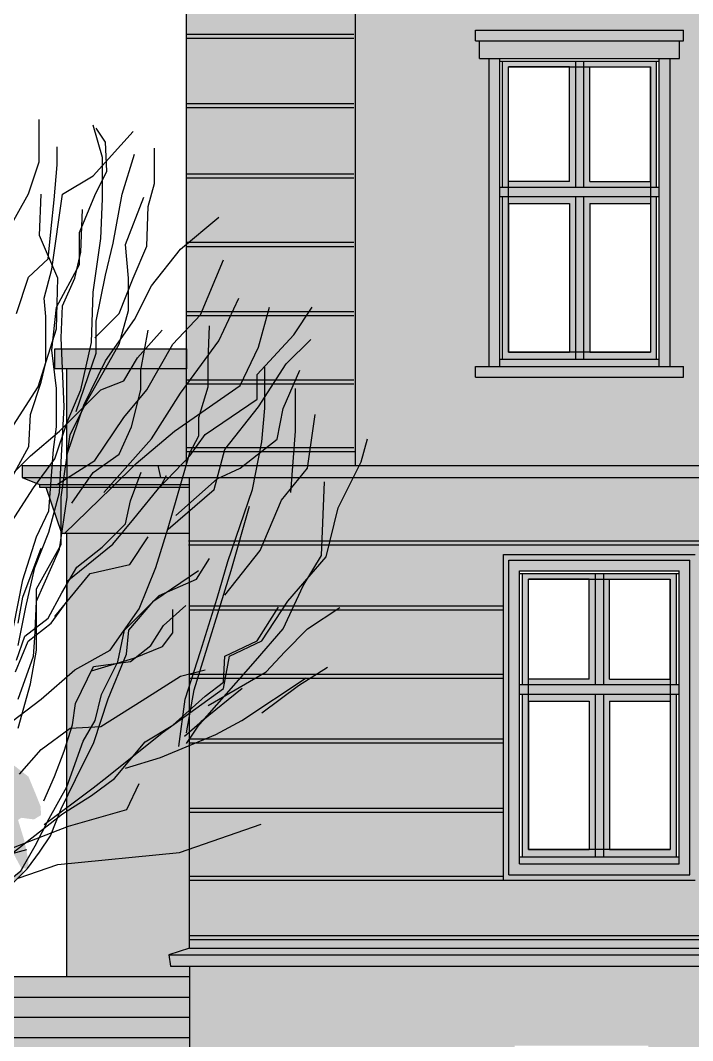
# Model space of a CAD drawing. Header units: metres. Extents: x -6 to 116, y 234 to 267.
# Drawn here: x 4.33 to 9.31, y 239.77 to 247.33 of the extents above; entities that cross this region are included whole.
import ezdxf

# ---------------------------------------------------------------- set-up
doc = ezdxf.new("R2010")
doc.units = ezdxf.units.M
doc.header["$LTSCALE"] = 0.01
doc.header["$XCLIPFRAME"] = 2
doc.linetypes.add('AUSGEZOGEN', pattern=[0])
for name, color, linetype in [('A_Baum', 250, 'Continuous'), ('A_Fensterrahmen', 1, 'Continuous'), ('A_Glasbild', 7, 'Continuous'), ('A_Schraff_Fassade_OG', 41, 'Continuous'), ('A_Schraff_Fensterrahmen', 255, 'Continuous'), ('A_Schraff_gelände', 251, 'Continuous'), ('A_Schraff_Gewaende', 23, 'Continuous'), ('A_Schraff_Paneel', 14, 'Continuous'), ('A_Schraff_Sims', 17, 'Continuous'), ('A_Schraff_Treppe', 253, 'Continuous'), ('FASSADE', 7, 'AUSGEZOGEN'), ('FASSADE_STRUKTUR', 2, 'AUSGEZOGEN'), ('PERSONEN', 7, 'Continuous')]:
    doc.layers.add(name, color=color, linetype=linetype)
picture_1 = doc.add_image_def('image1.jpg', size_in_pixel=(60, 84))

# ---------------------------------------------------------------- blocks, each defined once
blk = doc.blocks.new('baum1')
at = {"layer": 'A_Baum', "linetype": 'Continuous'}
blk.add_hatch(color=256, dxfattribs=at).paths.add_polyline_path([(139.4551, 245.0184), (139.4551, 245.2796), (139.5422, 245.4712), (139.8384, 245.7585), (139.9586, 245.8785), (139.9625, 245.9323), (139.943, 245.8978), (139.7165, 245.715), (139.5287, 245.5956), (139.5771, 246.0545), (139.6032, 246.4637), (139.6555, 246.7858), (139.7513, 247.2299), (139.7687, 247.5694), (139.7252, 247.8219), (139.7774, 248.3095), (139.76, 248.3878), (139.7185, 248.1639), (139.6729, 247.8219), (139.7252, 247.5259), (139.7077, 247.2125), (139.6206, 246.8294), (139.5771, 246.5334), (139.5248, 246.098), (139.5074, 245.802), (139.4551, 245.5844), (139.3418, 245.297), (139.3418, 245.0446), (139.2204, 244.8666), (139.2019, 244.8569), (139.2023, 244.8399), (139.1904, 244.5892), (139.211, 244.2955)])
for p, q in [((140.0884, 251.5676), (140.0884, 251.9071)), ((140.5942, 251.6038), (140.5207, 251.8608)), ((140.5207, 251.4569), (140.8391, 251.8118)), ((140.6187, 251.7262), (140.5452, 251.8363)), ((140.234, 251.5434), (140.234, 251.6889)), ((140.6309, 251.4936), (140.6187, 251.7262)), ((141.0106, 251.3957), (141.0106, 251.6772)), ((140.0035, 251.313), (140.0884, 251.5676)), ((140.5942, 251.2733), (140.5942, 251.6038)), ((140.7534, 251.31), (140.8514, 251.6283)), ((140.2098, 251.2645), (140.234, 251.5434)), ((140.533, 251.2978), (140.6309, 251.4936)), ((140.2758, 251.31), (140.5207, 251.4569)), ((140.9616, 251.2121), (141.0106, 251.3957)), ((139.8215, 250.9857), (140.0035, 251.313)), ((140.092, 250.9796), (140.1043, 251.31)), ((140.1855, 251.0342), (140.2098, 251.2645)), ((140.19, 250.7103), (140.2758, 251.31)), ((140.4105, 251.0041), (140.533, 251.2978)), ((140.5819, 250.9551), (140.5942, 251.2733)), ((140.6799, 250.9184), (140.7534, 251.31)), ((140.7779, 250.9062), (140.9249, 251.2856)), ((140.4227, 250.845), (140.435, 251.1877)), ((140.9494, 250.8939), (140.9616, 251.2121)), ((141.2188, 250.8694), (141.525, 251.1265)), ((140.1612, 250.7917), (140.1855, 251.0342)), ((140.4105, 250.7471), (140.4105, 251.0041)), ((140.239, 250.6369), (140.092, 250.9796)), ((140.5207, 250.5268), (140.5819, 250.9551)), ((140.6187, 250.6614), (140.6799, 250.9184)), ((140.3737, 250.6369), (140.4227, 250.845)), ((140.8024, 250.6369), (140.7779, 250.9062)), ((140.8391, 250.6369), (140.9494, 250.8939)), ((140.9861, 250.5757), (141.2188, 250.8694)), ((140.0035, 250.6462), (140.1612, 250.7917)), ((141.378, 250.3432), (141.5618, 250.7838)), ((140.1288, 250.4778), (140.19, 250.7103)), ((140.2268, 250.4044), (140.4105, 250.7471)), ((139.9065, 250.3552), (140.0035, 250.6462)), ((140.2268, 250.233), (140.239, 250.6369)), ((140.2758, 250.4166), (140.3737, 250.6369)), ((140.5452, 250.2942), (140.6187, 250.6614)), ((140.7289, 250.3554), (140.8391, 250.6369)), ((140.8024, 250.3799), (140.8024, 250.6369)), ((140.5085, 250.1229), (140.5207, 250.5268)), ((140.8514, 250.3065), (140.9861, 250.5757)), ((140.141, 250.3309), (140.1288, 250.4778)), ((141.525, 250.1351), (141.6842, 250.4778)), ((140.19, 250.0617), (140.2268, 250.4044)), ((140.2635, 250.1596), (140.2758, 250.4166)), ((140.533, 250.1596), (140.7289, 250.3554)), ((140.7289, 250.1106), (140.8024, 250.3799)), ((141.1576, 250.1106), (141.378, 250.3432)), ((141.8435, 250.0862), (141.9292, 250.4044)), ((142.1252, 250.1841), (142.2721, 250.4044)), ((140.141, 249.9638), (140.141, 250.3309)), ((140.5452, 250.0372), (140.5452, 250.2942)), ((140.6187, 249.976), (140.8514, 250.3065)), ((140.0798, 249.7679), (140.2268, 250.233)), ((140.8759, 250.0005), (141.0719, 250.2208)), ((140.9004, 249.9026), (140.9616, 250.2208)), ((141.4393, 249.976), (141.4515, 250.2575)), ((141.8312, 249.8659), (142.1252, 250.1841)), ((140.288, 249.6088), (140.2635, 250.1596)), ((140.4227, 249.7435), (140.5085, 250.1229)), ((140.4717, 249.6578), (140.7289, 250.1106)), ((140.9494, 249.7435), (141.1576, 250.1106)), ((141.2188, 249.719), (141.525, 250.1351)), ((142.0639, 249.9515), (142.2599, 250.1473)), ((140.2268, 249.7557), (140.19, 250.0617)), ((140.386, 249.5721), (140.5452, 250.0372)), ((141.6965, 249.7802), (141.8435, 250.0862)), ((140.1043, 249.8047), (140.141, 249.9638)), ((140.4472, 249.6211), (140.6187, 249.976)), ((140.7657, 249.8169), (140.8759, 250.0005)), ((141.4393, 249.7679), (141.4393, 249.976)), ((141.8435, 249.6088), (142.0639, 249.9515)), ((140.9004, 249.7435), (140.9004, 249.9026)), ((141.8312, 249.67), (141.8312, 249.8659)), ((141.8924, 249.5966), (141.8924, 249.927)), ((142.0394, 249.5954), (142.1741, 249.9014)), ((140.0186, 249.5476), (140.1043, 249.8047)), ((140.5819, 249.7435), (140.7657, 249.8169)), ((141.1698, 249.413), (141.6965, 249.7802)), ((139.8348, 249.3885), (140.0798, 249.7679)), ((140.2268, 249.4497), (140.2268, 249.7557)), ((140.2513, 249.413), (140.5819, 249.7435)), ((140.3125, 249.4864), (140.4227, 249.7435)), ((140.7657, 249.5232), (140.9494, 249.7435)), ((140.8269, 249.4497), (140.9004, 249.7435)), ((140.9861, 249.3518), (141.2188, 249.719)), ((141.3658, 249.5232), (141.4393, 249.7679)), ((142.1374, 249.413), (142.1374, 249.7557)), ((140.2513, 248.9235), (140.288, 249.6088)), ((140.3125, 249.2294), (140.4472, 249.6211)), ((140.337, 249.3885), (140.4717, 249.6578)), ((141.4148, 249.3885), (141.8312, 249.67)), ((141.574, 249.2661), (141.8435, 249.6088)), ((140.0063, 249.2906), (140.0186, 249.5476)), ((141.868, 249.3273), (141.8924, 249.5966)), ((141.9904, 249.3506), (142.0394, 249.5954)), ((142.2354, 249.1193), (142.2966, 249.5476)), ((140.2023, 249.2661), (140.2268, 249.4497)), ((140.2145, 249.1927), (140.3125, 249.4864)), ((140.533, 249.1805), (140.7657, 249.5232)), ((140.7289, 249.2294), (140.8269, 249.4497)), ((141.3658, 249.3763), (141.3658, 249.5232)), ((140.0186, 249.2172), (140.2513, 249.413)), ((140.2635, 248.8867), (140.337, 249.3885)), ((140.8636, 249.156), (141.1698, 249.413)), ((141.2923, 249.2172), (141.4148, 249.3885)), ((141.2923, 249.2417), (141.3658, 249.3763)), ((142.1007, 248.9235), (142.1374, 249.413)), ((139.8471, 248.9969), (140.0063, 249.2906)), ((140.6064, 248.9235), (140.9861, 249.3518)), ((141.6965, 249.1181), (141.9904, 249.3506)), ((141.7945, 248.9479), (141.868, 249.3273)), ((142.6641, 249.1682), (142.713, 249.3518)), ((139.6511, 248.85), (140.0186, 249.2172)), ((140.1655, 248.7766), (140.2023, 249.2661)), ((140.3125, 248.8867), (140.3125, 249.2294)), ((140.5207, 249.0826), (140.7289, 249.2294)), ((141.0474, 248.9602), (141.2923, 249.2172)), ((141.1208, 248.642), (141.2923, 249.2417)), ((141.4883, 248.9479), (141.574, 249.2661)), ((140.043, 248.9602), (140.2145, 249.1927)), ((140.2268, 248.9846), (140.533, 249.1805)), ((140.6677, 248.9602), (140.8636, 249.156)), ((141.5128, 249.0324), (141.6965, 249.1181)), ((142.0272, 248.8623), (142.2354, 249.1193)), ((142.4803, 248.8011), (142.6641, 249.1682)), ((140.3492, 248.8378), (140.5207, 249.0826)), ((140.8204, 248.8574), (140.905, 249.0856)), ((141.0657, 248.9842), (141.108, 249.0603)), ((139.8226, 248.6175), (140.043, 248.9602)), ((140.288, 248.593), (140.6677, 248.9602)), ((140.8458, 248.7137), (141.0657, 248.9842)), ((141.1821, 248.7387), (141.5128, 249.0324)), ((142.3456, 248.4205), (142.3701, 249.0079)), ((140.1655, 248.6052), (140.2513, 248.9235)), ((140.2513, 248.4706), (140.3125, 248.8867)), ((140.2635, 248.5073), (140.2635, 248.8867)), ((141.1208, 248.6297), (141.4883, 248.9479)), ((141.5985, 248.3727), (141.7945, 248.9479)), ((140.7781, 248.6715), (140.8204, 248.8574)), ((141.623, 248.2993), (141.77, 248.8133)), ((141.8557, 248.4584), (142.0272, 248.8623)), ((142.3824, 248.4094), (142.4803, 248.8011)), ((140.0675, 248.5685), (140.1655, 248.7766)), ((140.6766, 248.5109), (140.8458, 248.7137)), ((140.592, 248.4855), (140.7781, 248.6715)), ((141.0229, 248.3237), (141.1208, 248.642)), ((139.9573, 248.2258), (140.0675, 248.5685)), ((140.0553, 248.3237), (140.1655, 248.6052)), ((140.8147, 248.3482), (140.9616, 248.5685)), ((139.9573, 248.0864), (140.1043, 248.478)), ((140.0675, 248.1524), (140.2635, 248.5073)), ((140.0675, 248.0545), (140.2513, 248.4706)), ((140.3129, 248.2151), (140.6766, 248.5109)), ((140.389, 248.325), (140.592, 248.4855)), ((141.3457, 248.2311), (141.4503, 248.3965)), ((141.574, 248.1034), (141.8557, 248.4584)), ((142.0762, 248.0545), (142.3824, 248.4094)), ((142.1986, 248.1757), (142.3456, 248.4205)), ((139.9818, 248.0055), (140.0553, 248.3237)), ((140.2706, 248.1221), (140.389, 248.325)), ((140.4962, 248.2748), (140.8147, 248.3482)), ((140.8881, 247.9933), (141.0229, 248.3237)), ((141.0059, 248.057), (141.3632, 248.3008)), ((141.5128, 248.079), (141.5985, 248.3727)), ((139.8838, 247.8464), (139.9573, 248.2258)), ((140.2145, 247.9321), (140.4962, 248.2748)), ((141.0495, 248.1005), (141.3457, 248.2311)), ((141.3291, 247.3446), (141.623, 248.2993)), ((140.0675, 247.9321), (140.0675, 248.1524)), ((140.3129, 248.0545), (140.3129, 248.2151)), ((142.0394, 247.833), (142.1986, 248.1757)), ((139.9206, 247.8783), (139.9573, 248.0864)), ((140.1607, 247.9193), (140.2706, 248.1221)), ((140.7707, 247.8219), (141.0495, 248.1005)), ((140.8055, 247.8219), (141.0059, 248.057)), ((141.378, 247.6506), (141.5128, 248.079)), ((139.9206, 247.6996), (139.9818, 248.0055)), ((140.0553, 247.7608), (140.0675, 248.0545)), ((140.1861, 247.877), (140.3129, 248.0545)), ((140.6554, 247.6628), (140.8881, 247.9933)), ((141.0826, 247.8601), (141.2602, 248.0207)), ((141.1587, 247.801), (141.1587, 247.9869)), ((141.8312, 247.7363), (142.0027, 248.0055)), ((141.868, 247.7363), (142.0762, 248.0545)), ((142.2354, 247.833), (142.4926, 248.0043)), ((139.9746, 247.7756), (140.1607, 247.9193)), ((140.0675, 247.6628), (140.0675, 247.9321)), ((140, 247.7333), (140.1861, 247.877)), ((140.7184, 247.5694), (140.7707, 247.8219)), ((140.7881, 247.6304), (140.8055, 247.8219)), ((140.9811, 247.6995), (141.0826, 247.8601)), ((141.819, 247.576), (142.0394, 247.833)), ((142.0517, 247.6494), (142.2354, 247.833)), ((139.8985, 247.4882), (140, 247.7333)), ((139.907, 247.5812), (139.9746, 247.7756)), ((140.043, 247.6139), (140.0553, 247.7608)), ((141.0741, 247.6911), (141.1587, 247.801)), ((141.574, 247.6139), (141.8312, 247.7363)), ((141.6108, 247.6139), (141.868, 247.7363)), ((140.0186, 247.3936), (140.0675, 247.6628)), ((140.3737, 247.5037), (140.6554, 247.6628)), ((140.8204, 247.5728), (140.9811, 247.6995)), ((140.8458, 247.5981), (141.0741, 247.6911)), ((141.2556, 247.2712), (141.378, 247.6506)), ((141.9047, 247.4903), (142.0517, 247.6494)), ((139.9206, 247.2712), (140.043, 247.6139)), ((140.5075, 247.4967), (140.8458, 247.5981)), ((140.5244, 247.5305), (140.8204, 247.5728)), ((140.5877, 247.3082), (140.7184, 247.5694)), ((140.64, 247.2734), (140.7881, 247.6304)), ((141.3536, 247.0497), (141.819, 247.576)), ((141.5618, 247.3569), (141.6108, 247.6139)), ((141.5618, 247.4058), (141.574, 247.6139)), ((140.1043, 247.2712), (140.3737, 247.5037)), ((140.3806, 247.2347), (140.5244, 247.5305)), ((141.2188, 247.4548), (141.4148, 247.5037)), ((141.4393, 247.221), (141.9047, 247.4903)), ((142.1619, 247.3801), (142.3946, 247.527)), ((140.9126, 247.259), (141.2188, 247.4548)), ((141.4148, 247.2957), (141.5618, 247.4058)), ((141.7087, 247.0986), (142.2231, 247.4413)), ((139.9206, 247.0387), (140.0186, 247.3936)), ((141.0719, 247.0019), (141.5618, 247.3569)), ((141.2678, 247.0019), (141.3291, 247.3446)), ((141.3893, 247.0976), (141.7117, 247.3587)), ((141.868, 247.1598), (142.1619, 247.3801)), ((139.7001, 246.9652), (140.1043, 247.2712)), ((140.5267, 246.9251), (140.64, 247.2734)), ((140.5354, 247.0993), (140.5877, 247.3082)), ((140.5819, 247.0509), (140.9126, 247.259)), ((141.1576, 247.0631), (141.4148, 247.2957)), ((141.2066, 246.8918), (141.2556, 247.2712)), ((140.3552, 247.0657), (140.3806, 247.2347)), ((140.4396, 246.9339), (140.5354, 247.0993)), ((141.2499, 246.9757), (141.4329, 247.1324)), ((141.2673, 246.9147), (141.3893, 247.0976)), ((141.5005, 246.9885), (141.7087, 247.0986)), ((140.1043, 246.8673), (140.337, 247.0387)), ((140.2876, 246.8544), (140.3552, 247.0657)), ((140.337, 247.0387), (140.5819, 247.0509)), ((140.6309, 246.647), (141.0719, 247.0019)), ((140.9371, 246.9285), (141.1576, 247.0631)), ((140.3089, 246.5682), (140.4396, 246.9339)), ((140.3786, 246.6291), (140.5267, 246.9251)), ((140.6922, 246.6348), (140.9371, 246.9285)), ((141.0596, 246.8049), (141.5005, 246.9885)), ((139.9328, 246.6715), (140.1043, 246.8673)), ((140.2114, 246.6515), (140.2876, 246.8544)), ((140.7779, 246.7192), (141.0596, 246.8049)), ((140.1269, 246.4571), (140.2114, 246.6515)), ((140.2654, 246.3941), (140.3786, 246.6291)), ((140.5085, 246.5001), (140.6922, 246.6348)), ((140.5207, 246.5613), (140.6309, 246.647)), ((140.7902, 246.3888), (140.8881, 246.5968)), ((140.1288, 246.2676), (140.5207, 246.5613)), ((140.1695, 246.3157), (140.3089, 246.5682)), ((140.2758, 246.3533), (140.5085, 246.5001)), ((139.8716, 246.0351), (140.2758, 246.3533)), ((140.1782, 246.1764), (140.2654, 246.3941)), ((140.3247, 246.2542), (140.7902, 246.3888)), ((140.0563, 246.098), (140.1695, 246.3157)), ((139.8838, 246.0828), (140.3247, 246.2542)), ((139.943, 245.8978), (140.0563, 246.098)), ((140.0911, 246.0458), (140.1782, 246.1764)), ((139.7463, 246.0007), (139.9915, 246.0684)), ((139.9953, 245.9152), (140.0911, 246.0458)), ((139.9206, 245.838), (140.239, 245.9482)), ((139.7165, 245.715), (139.943, 245.8978)), ((139.8384, 245.7585), (139.9953, 245.9152))]:
    blk.add_line(p, q, dxfattribs=at)
at = {"layer": 'A_Baum', "ltscale": 0.04}
for p, q in [((141.21, 246.0432), (141.8638, 246.2694)), ((140.239, 245.9482), (141.21, 246.0432))]:
    blk.add_line(p, q, dxfattribs=at)

msp = doc.modelspace()

# ---------------------------------------------------------------- hatches: boundary and pattern name
at = {"layer": 'A_Schraff_Fassade_OG'}
h = msp.add_hatch(color=256, dxfattribs=at)
h.paths.add_polyline_path([(17.566, 253.6588), (16.7115, 253.6588), (16.7115, 251.9779), (16.8115, 251.9779), (16.8115, 251.8979), (15.2715, 251.8979), (15.2715, 251.9779), (15.3715, 251.9779), (15.3715, 253.6588), (14.7258, 253.6588), (14.7258, 251.9779), (14.8258, 251.9779), (14.8258, 251.8979), (13.2858, 251.8979), (13.2858, 251.9779), (13.3858, 251.9779), (13.3858, 253.6588), (12.8542, 253.6588), (12.8542, 251.9779), (12.9542, 251.9779), (12.9542, 251.8979), (11.4142, 251.8979), (11.4142, 251.9779), (11.5142, 251.9779), (11.5142, 253.6588), (10.9843, 253.6588), (10.9843, 251.9779), (11.0843, 251.9779), (11.0843, 251.8979), (9.5443, 251.8979), (9.5443, 251.9779), (9.6443, 251.9779), (9.6443, 253.6588), (9.0485, 253.6588), (9.0485, 251.9779), (9.1485, 251.9779), (9.1485, 251.8979), (7.6085, 251.8979), (7.6085, 251.9779), (7.7085, 251.9779), (7.7085, 253.6588), (6.811, 253.6588), (6.811, 249.706), (7.7559, 249.706), (7.7559, 250.6719), (7.6859, 250.6719), (7.6859, 250.8019), (7.6559, 250.8019), (7.6559, 250.8819), (9.1959, 250.8819), (9.1959, 250.8019), (9.1659, 250.8019), (9.1659, 250.6719), (9.0959, 250.6719), (9.0959, 249.706), (9.6253, 249.706), (9.6253, 250.6719), (9.5553, 250.6719), (9.5553, 250.8019), (9.5253, 250.8019), (9.5253, 250.8819), (11.0653, 250.8819), (11.0653, 250.8019), (11.0353, 250.8019), (11.0353, 250.6719), (10.9653, 250.6719), (10.9653, 249.706), (11.4952, 249.706), (11.4952, 250.6719), (11.4252, 250.6719), (11.4252, 250.8019), (11.3952, 250.8019), (11.3952, 250.8819), (12.9352, 250.8819), (12.9352, 250.8019), (12.9052, 250.8019), (12.9052, 250.6719), (12.8352, 250.6719), (12.8352, 249.706), (13.3668, 249.706), (13.3668, 250.6719), (13.2968, 250.6719), (13.2968, 250.8019), (13.2668, 250.8019), (13.2668, 250.8819), (14.8068, 250.8819), (14.8068, 250.8019), (14.7768, 250.8019), (14.7768, 250.6719), (14.7068, 250.6719), (14.7068, 249.706), (15.3525, 249.706), (15.3525, 250.6719), (15.2825, 250.6719), (15.2825, 250.8019), (15.2525, 250.8019), (15.2525, 250.8819), (16.7925, 250.8819), (16.7925, 250.8019), (16.7625, 250.8019), (16.7625, 250.6719), (16.6925, 250.6719), (16.6925, 249.706), (17.566, 249.706)])
h.paths.add_polyline_path([(17.566, 249.706), (16.6925, 249.706), (16.6925, 248.3919), (16.7925, 248.3919), (16.7925, 248.3119), (15.2525, 248.3119), (15.2525, 248.3919), (15.3525, 248.3919), (15.3525, 249.706), (14.7068, 249.706), (14.7068, 248.3919), (14.8068, 248.3919), (14.8068, 248.3119), (13.2668, 248.3119), (13.2668, 248.3919), (13.3668, 248.3919), (13.3668, 249.706), (12.8352, 249.706), (12.8352, 248.3919), (12.9352, 248.3919), (12.9352, 248.3119), (11.3952, 248.3119), (11.3952, 248.3919), (11.4952, 248.3919), (11.4952, 249.706), (10.9653, 249.706), (10.9653, 248.3919), (11.0653, 248.3919), (11.0653, 248.3119), (9.5253, 248.3119), (9.5253, 248.3919), (9.6253, 248.3919), (9.6253, 249.706), (9.0959, 249.706), (9.0959, 248.3919), (9.1959, 248.3919), (9.1959, 248.3119), (7.6559, 248.3119), (7.6559, 248.3919), (7.7559, 248.3919), (7.7559, 249.706), (6.811, 249.706), (6.811, 245.7246), (7.7993, 245.7246), (7.7993, 247.046), (7.7293, 247.046), (7.7293, 247.176), (7.6993, 247.176), (7.6993, 247.256), (9.2393, 247.256), (9.2393, 247.176), (9.2093, 247.176), (9.2093, 247.046), (9.1393, 247.046), (9.1393, 245.7246), (9.6791, 245.7246), (9.6791, 247.0419), (9.6091, 247.0419), (9.6091, 247.1719), (9.5791, 247.1719), (9.5791, 247.2519), (11.1191, 247.2519), (11.1191, 247.1719), (11.0891, 247.1719), (11.0891, 247.0419), (11.0191, 247.0419), (11.0191, 245.7246), (11.559, 245.7246), (11.559, 247.0419), (11.489, 247.0419), (11.489, 247.1719), (11.459, 247.1719), (11.459, 247.2519), (12.999, 247.2519), (12.999, 247.1719), (12.969, 247.1719), (12.969, 247.0419), (12.899, 247.0419), (12.899, 245.7246), (13.4389, 245.7246), (13.4389, 247.0419), (13.3689, 247.0419), (13.3689, 247.1719), (13.3389, 247.1719), (13.3389, 247.2519), (14.8789, 247.2519), (14.8789, 247.1719), (14.8489, 247.1719), (14.8489, 247.0419), (14.7789, 247.0419), (14.7789, 245.7246), (15.3188, 245.7246), (15.3188, 247.0419), (15.2488, 247.0419), (15.2488, 247.1719), (15.2188, 247.1719), (15.2188, 247.2519), (16.7588, 247.2519), (16.7588, 247.1719), (16.7288, 247.1719), (16.7288, 247.0419), (16.6588, 247.0419), (16.6588, 245.7246), (17.566, 245.7246)])
h.paths.add_polyline_path([(17.566, 245.7246), (16.6588, 245.7246), (16.6588, 244.7619), (16.7588, 244.7619), (16.7588, 244.6819), (15.2188, 244.6819), (15.2188, 244.7619), (15.3188, 244.7619), (15.3188, 245.7246), (14.7789, 245.7246), (14.7789, 244.7619), (14.8789, 244.7619), (14.8789, 244.6819), (13.3389, 244.6819), (13.3389, 244.7619), (13.4389, 244.7619), (13.4389, 245.7246), (12.899, 245.7246), (12.899, 244.7619), (12.999, 244.7619), (12.999, 244.6819), (11.459, 244.6819), (11.459, 244.7619), (11.559, 244.7619), (11.559, 245.7246), (11.0191, 245.7246), (11.0191, 244.7619), (11.1191, 244.7619), (11.1191, 244.6819), (9.5791, 244.6819), (9.5791, 244.7619), (9.6791, 244.7619), (9.6791, 245.7246), (9.1393, 245.7246), (9.1393, 244.766), (9.2393, 244.766), (9.2393, 244.686), (7.6993, 244.686), (7.6993, 244.766), (7.7993, 244.766), (7.7993, 245.7246), (6.811, 245.7246), (6.811, 244.0317), (17.566, 244.0317)])
at = {"layer": 'A_Schraff_Fensterrahmen'}
h = msp.add_hatch(color=256, dxfattribs=at)
h.paths.add_polyline_path([(8.4393, 247.026), (7.8993, 247.026), (7.8993, 246.094), (8.4393, 246.094)])
h.paths.add_polyline_path([(8.3943, 246.985), (8.3943, 246.135), (7.9443, 246.135), (7.9443, 246.985)], flags=16)
h.paths.add_polyline_path([(9.0393, 247.026), (8.4993, 247.026), (8.4993, 246.094), (9.0393, 246.094)])
h.paths.add_polyline_path([(8.5443, 246.985), (8.9943, 246.985), (8.9943, 246.135), (8.5443, 246.135)], flags=16)
h.paths.add_polyline_path([(8.4993, 247.026), (8.4393, 247.026), (8.4393, 246.094), (8.4993, 246.094)])
h.paths.add_polyline_path([(8.4393, 246.024), (7.8993, 246.024), (7.8993, 244.8186), (8.4393, 244.8186)])
h.paths.add_polyline_path([(8.3943, 245.9713), (8.3943, 244.8713), (7.9443, 244.8713), (7.9443, 245.9713)], flags=16)
h.paths.add_polyline_path([(9.0393, 246.024), (8.4993, 246.024), (8.4993, 244.8186), (9.0393, 244.8186)])
h.paths.add_polyline_path([(8.9943, 245.9713), (8.9943, 244.8713), (8.5443, 244.8713), (8.5443, 245.9713)], flags=16)
h.paths.add_polyline_path([(8.4993, 246.024), (8.4393, 246.024), (8.4393, 244.8186), (8.4993, 244.8186)])
h.paths.add_polyline_path([(9.0593, 246.0612), (7.8793, 246.0612), (7.8793, 246.024), (9.0593, 246.024)])
h.paths.add_polyline_path([(9.0593, 246.094), (7.8793, 246.094), (7.8793, 246.0612), (9.0593, 246.0612)])
h.paths.add_polyline_path([(9.0593, 244.8186), (7.8793, 244.8186), (7.8793, 244.766), (9.0593, 244.766)])
h = msp.add_hatch(color=256, dxfattribs=at)
h.paths.add_polyline_path([(8.586, 243.2321), (8.046, 243.2321), (8.046, 242.4102), (8.586, 242.4102)])
h.paths.add_polyline_path([(8.541, 243.1912), (8.541, 242.4512), (8.091, 242.4512), (8.091, 243.1912)], flags=16)
h.paths.add_polyline_path([(9.186, 243.2321), (8.646, 243.2321), (8.646, 242.4102), (9.186, 242.4102)])
h.paths.add_polyline_path([(8.691, 243.1912), (9.141, 243.1912), (9.141, 242.4512), (8.691, 242.4512)], flags=16)
h.paths.add_polyline_path([(8.586, 242.3401), (8.046, 242.3401), (8.046, 241.1348), (8.586, 241.1348)])
h.paths.add_polyline_path([(8.541, 242.2874), (8.541, 241.1874), (8.091, 241.1874), (8.091, 242.2874)], flags=16)
h.paths.add_polyline_path([(9.186, 242.3401), (8.646, 242.3401), (8.646, 241.1348), (9.186, 241.1348)])
h.paths.add_polyline_path([(8.691, 242.2874), (9.141, 242.2874), (9.141, 241.1874), (8.691, 241.1874)], flags=16)
h = msp.add_hatch(color=256, dxfattribs=at)
h.paths.add_polyline_path([(8.646, 243.2321), (8.586, 243.2321), (8.586, 242.4102), (8.646, 242.4102)])
h.paths.add_polyline_path([(8.646, 242.3401), (8.586, 242.3401), (8.586, 241.1348), (8.646, 241.1348)])
h = msp.add_hatch(color=256, dxfattribs=at)
h.paths.add_polyline_path([(9.206, 241.1348), (8.026, 241.1348), (8.026, 241.0821), (9.206, 241.0821)])
h.paths.add_polyline_path([(9.206, 242.4102), (8.026, 242.4102), (8.026, 242.3401), (9.206, 242.3401)])
at = {"layer": 'A_Schraff_gelände'}
msp.add_hatch(color=256, dxfattribs=at).paths.add_polyline_path([(115.7887, 239.7362), (115.7905, 233.64), (-5.3124, 233.64), (-5.3124, 239.7962), (5.581, 239.7962), (5.581, 239.0362), (6.8389, 238.7262), (10.4883, 238.7416), (13.8831, 238.756), (18.6503, 238.7762), (18.796, 238.7525), (20.0657, 238.5462), (25.8661, 238.5413), (55.9435, 238.5162), (81.1135, 238.5562), (82.3987, 238.7762), (86.105, 238.8725), (86.7329, 238.8725), (86.7329, 238.7912), (92.0836, 238.7912), (92.0854, 238.8912), (92.2642, 238.8912), (92.2642, 237.9381), (92.8342, 237.9381), (95.1979, 237.9381), (95.7679, 237.9381), (99.9179, 237.9381), (100.3679, 237.9381), (100.3679, 238.8162), (101.6179, 238.8162), (101.6179, 240.0762), (103.3439, 240.0762), (103.3479, 239.9062), (103.6179, 239.9062), (103.6179, 239.7362), (103.9179, 239.7362)])
at = {"layer": 'A_Schraff_Gewaende'}
h = msp.add_hatch(color=256, dxfattribs=at)
h.dxf.hatch_style = 1
h.paths.add_polyline_path([(9.2393, 247.256), (7.6993, 247.256), (7.6993, 247.176), (9.2393, 247.176)])
h.paths.add_polyline_path([(9.2093, 247.176), (7.7293, 247.176), (7.7293, 247.046), (9.2093, 247.046)])
h.paths.add_polyline_path([(7.8793, 247.046), (7.7993, 247.046), (7.7993, 244.766), (7.8793, 244.766)])
h.paths.add_polyline_path([(9.1393, 247.046), (9.0593, 247.046), (9.0593, 244.766), (9.1393, 244.766)])
h.paths.add_polyline_path([(9.0593, 244.8186), (7.8793, 244.8186), (7.8793, 244.766), (9.0593, 244.766)])
h.paths.add_polyline_path([(9.2393, 244.766), (7.6993, 244.766), (7.6993, 244.686), (9.2393, 244.686)])
h = msp.add_hatch(color=256, dxfattribs=at)
h.dxf.hatch_style = 1
h.paths.add_polyline_path([(5.561, 244.747), (4.6722, 244.747), (4.6722, 244.0317), (5.561, 244.0317)])
h.paths.add_polyline_path([(5.581, 243.8707), (4.5196, 243.8707), (4.6352, 243.5317), (5.581, 243.5317)])
h.paths.add_polyline_path([(5.581, 243.5317), (4.6722, 243.5317), (4.6722, 240.2462), (5.581, 240.2462), (5.581, 240.3242), (5.441, 240.3242), (5.43, 240.4082), (5.581, 240.4582)])
h = msp.add_hatch(color=256, dxfattribs=at)
h.dxf.hatch_style = 1
h.paths.add_polyline_path([(9.326, 243.3721), (7.906, 243.3721), (7.906, 240.9621), (9.326, 240.9621)])
h.paths.add_polyline_path([(9.286, 243.3321), (9.286, 241.0021), (7.946, 241.0021), (7.946, 243.3321)], flags=0)
h.paths.add_polyline_path([(9.206, 243.2521), (9.206, 241.0821), (8.026, 241.0821), (8.026, 243.2521)], flags=0)
h.paths.add_polyline_path([(9.186, 243.2321), (9.186, 242.4102), (9.141, 242.4102), (9.141, 242.3401), (9.186, 242.3401), (9.186, 241.1348), (8.046, 241.1348), (8.046, 242.3401), (8.091, 242.3401), (8.091, 242.4102), (8.046, 242.4102), (8.046, 243.2321)], flags=0)
h.paths.add_polyline_path([(9.141, 243.1912), (9.141, 242.4512), (8.691, 242.4512), (8.691, 243.1912), (8.541, 243.1912), (8.541, 242.4512), (8.091, 242.4512), (8.091, 243.1912)], flags=0)
h.paths.add_polyline_path([(8.691, 241.1874), (8.691, 242.2874), (9.141, 242.2874), (9.141, 241.1874), (8.091, 241.1874), (8.091, 242.2874), (8.541, 242.2874), (8.541, 241.1874)], flags=0)
h.paths.add_polyline_path([(9.286, 243.3321), (7.946, 243.3321), (7.946, 241.0021), (9.286, 241.0021)], flags=16)
h = msp.add_hatch(color=256, dxfattribs=at)
h.dxf.hatch_style = 1
h.paths.add_polyline_path([(9.286, 243.3321), (7.946, 243.3321), (7.946, 241.0021), (9.286, 241.0021)])
h.paths.add_polyline_path([(9.206, 243.2521), (9.206, 241.0821), (8.026, 241.0821), (8.026, 243.2521)], flags=16)
h.paths.add_polyline_path([(9.186, 243.2321), (9.186, 242.4102), (9.141, 242.4102), (9.141, 242.3401), (9.186, 242.3401), (9.186, 241.1348), (8.046, 241.1348), (8.046, 242.3401), (8.091, 242.3401), (8.091, 242.4102), (8.046, 242.4102), (8.046, 243.2321)], flags=0)
h.paths.add_polyline_path([(9.141, 243.1912), (9.141, 242.4512), (8.691, 242.4512), (8.691, 243.1912), (8.541, 243.1912), (8.541, 242.4512), (8.091, 242.4512), (8.091, 243.1912)], flags=0)
h.paths.add_polyline_path([(9.141, 242.2874), (9.141, 241.1874), (8.091, 241.1874), (8.091, 242.2874), (8.541, 242.2874), (8.541, 241.1874), (8.691, 241.1874), (8.691, 242.2874)], flags=0)
at = {"layer": 'A_Schraff_Paneel'}
h = msp.add_hatch(color=256, dxfattribs=at)
h.paths.add_polyline_path([(5.561, 258.3733), (5.561, 244.1339), (6.811, 244.1339), (6.8121, 258.3732)])
h.paths.add_polyline_path([(5.581, 243.9441), (5.581, 240.4582), (18.796, 240.4582), (18.796, 243.9441)])
h.paths.add_polyline_path([(7.906, 243.3721), (9.326, 243.3721), (9.326, 240.9621), (7.906, 240.9621)], flags=16)
h.paths.add_polyline_path([(10.296, 240.9621), (11.716, 240.9621), (11.716, 243.3721), (10.296, 243.3721)], flags=16)
h.paths.add_polyline_path([(12.686, 243.3721), (14.106, 243.3721), (14.106, 240.9621), (12.686, 240.9621)], flags=16)
h.paths.add_polyline_path([(15.091, 240.9621), (15.091, 243.3721), (16.511, 243.3721), (16.511, 240.9621)], flags=16)
for points in [[(6.811, 244.1339), (5.561, 244.1339), (5.561, 244.0317), (6.811, 244.0317)], [(5.581, 240.3242), (5.581, 239.0362), (6.8389, 238.7262), (7.9884, 238.731), (7.9884, 239.7362), (8.9784, 239.7362), (8.9826, 238.7352), (10.4883, 238.7416), (10.4883, 239.7362), (11.4782, 239.7362), (11.4782, 238.7458), (12.8931, 238.7518), (12.8931, 239.7362), (13.8831, 239.7362), (13.8831, 238.756), (15.313, 238.762), (15.313, 239.7362), (16.3029, 239.7362), (16.3029, 238.7662), (18.6503, 238.7762), (18.796, 238.7525), (18.796, 240.3242)]]:
    msp.add_hatch(color=256, dxfattribs=at).paths.add_polyline_path(points)
at = {"layer": 'A_Schraff_Sims'}
h = msp.add_hatch(color=256, dxfattribs=at)
h.paths.add_polyline_path([(18.9905, 244.0317), (5.3472, 244.0317), (5.3685, 243.9441), (18.971, 243.9441)])
h.paths.add_polyline_path([(5.3472, 244.0317), (4.3444, 244.0317), (4.3444, 243.9441), (5.3685, 243.9441)])
h.paths.add_polyline_path([(5.581, 243.9441), (4.3444, 243.9441), (4.4723, 243.8927), (5.581, 243.8927)])
h.paths.add_polyline_path([(5.581, 243.8927), (4.4723, 243.8927), (4.4723, 243.8707), (5.581, 243.8707)])
h.paths.add_polyline_path([(5.561, 244.8963), (4.5848, 244.8963), (4.5848, 244.747), (5.561, 244.747)])
h = msp.add_hatch(color=256, dxfattribs=at)
h.paths.add_polyline_path([(18.949, 240.4082), (5.43, 240.4082), (5.441, 240.3242), (18.938, 240.3242)])
h.paths.add_polyline_path([(18.796, 240.4582), (5.581, 240.4582), (5.43, 240.4082), (18.949, 240.4082)])
at = {"layer": 'A_Schraff_Treppe'}
h = msp.add_hatch(color=256, dxfattribs=at)
h.dxf.hatch_style = 1
h.paths.add_polyline_path([(3.202, 240.2462), (3.202, 240.0962), (5.581, 240.0962), (5.581, 240.2462)])
h.paths.add_polyline_path([(3.202, 240.0962), (2.891, 240.0962), (2.891, 239.9462), (5.581, 239.9462), (5.581, 240.0962)])
h.paths.add_polyline_path([(5.581, 239.7962), (5.581, 239.9462), (2.891, 239.9462), (2.584, 239.9462), (2.584, 239.7962)])
at = {"layer": 'PERSONEN'}
msp.add_hatch(color=7, dxfattribs=at).paths.add_polyline_path([(4.3903, 241.7278), (4.2278, 241.8537), (4.1669, 241.8902), (4.1709, 241.9186), (4.1953, 241.9186), (4.2034, 241.9389), (4.2034, 241.9958), (4.2238, 242.0323), (4.2075, 242.0729), (4.1791, 242.1094), (4.1425, 242.1379), (4.0978, 242.1379), (4.0572, 242.1216), (4.0166, 242.0891), (4.0166, 242.0486), (4.0328, 242.0242), (4.0328, 241.9633), (4.0491, 241.9186), (4.0247, 241.9105), (3.9556, 241.8862), (3.8825, 241.7969), (3.8013, 241.6994), (3.7525, 241.5695), (3.7444, 241.5005), (3.7931, 241.4437), (3.8784, 241.4274), (3.8581, 241.1636), (3.8947, 241.1473), (3.8866, 240.9728), (3.8622, 240.9241), (3.8703, 240.5587), (3.8825, 240.3679), (3.8866, 240.2989), (3.8703, 240.2624), (3.8805, 240.2387), (3.9398, 240.2387), (3.9719, 240.2867), (3.9841, 240.3557), (3.9922, 240.2908), (4.0409, 240.2827), (4.1181, 240.2867), (4.1791, 240.2664), (4.2319, 240.2583), (4.24, 240.307), (4.2034, 240.3111), (4.1709, 240.3192), (4.1181, 240.3882), (4.1425, 240.4775), (4.1831, 240.6115), (4.2034, 240.7252), (4.2359, 240.8469), (4.2319, 241.0499), (4.2644, 241.1839), (4.2806, 241.1555), (4.3375, 241.0499), (4.3903, 241.0459), (4.3903, 241.1067), (4.3578, 241.261), (4.3131, 241.4071), (4.3375, 241.4234), (4.431, 241.4112), (4.4838, 241.4437), (4.4797, 241.5086), (4.4391, 241.6101)])

# ---------------------------------------------------------------- linework, layer by layer
at = {"layer": 'A_Fensterrahmen'}
for p, q in [((7.8793, 247.026), (9.0593, 247.026)), ((7.8993, 246.094), (7.8993, 247.026)), ((8.3943, 246.985), (7.9443, 246.985)), ((7.9443, 246.135), (7.9443, 246.985)), ((8.3943, 246.135), (8.3943, 246.985)), ((8.4393, 247.026), (8.4393, 246.094)), ((8.4993, 247.026), (8.4993, 246.094)), ((8.5443, 246.985), (8.9943, 246.985)), ((8.5443, 246.135), (8.5443, 246.985)), ((8.9943, 246.135), (8.9943, 246.985)), ((9.0393, 246.094), (9.0393, 247.026)), ((8.3943, 246.135), (7.9443, 246.135)), ((8.5443, 246.135), (8.9943, 246.135)), ((7.8793, 246.094), (9.0593, 246.094)), ((7.8793, 246.024), (9.0593, 246.024)), ((7.8993, 244.8186), (7.8993, 246.024)), ((8.4393, 246.024), (8.4393, 244.8186)), ((8.4993, 246.024), (8.4993, 244.8186)), ((9.0393, 244.8186), (9.0393, 246.024)), ((7.9443, 245.9713), (8.3943, 245.9713)), ((7.9443, 245.9713), (7.9443, 244.8713)), ((8.3943, 245.9713), (8.3943, 244.8713)), ((8.5443, 245.9713), (8.9943, 245.9713)), ((8.5443, 245.9713), (8.5443, 244.8713)), ((8.9943, 245.9713), (8.9943, 244.8713)), ((7.9443, 244.8713), (8.3943, 244.8713)), ((8.5443, 244.8713), (8.9943, 244.8713)), ((7.8793, 244.8186), (9.0593, 244.8186)), ((8.026, 243.2321), (9.206, 243.2321)), ((8.046, 242.4102), (8.046, 243.2321)), ((8.541, 243.1912), (8.091, 243.1912)), ((8.091, 242.4512), (8.091, 243.1912)), ((8.541, 242.4512), (8.541, 243.1912)), ((8.586, 243.2321), (8.586, 242.4102)), ((8.646, 243.2321), (8.646, 242.4102)), ((8.691, 242.4512), (8.691, 243.1912)), ((8.691, 243.1912), (9.141, 243.1912)), ((9.141, 242.4512), (9.141, 243.1912)), ((9.186, 242.4102), (9.186, 243.2321)), ((8.541, 242.4512), (8.091, 242.4512)), ((8.691, 242.4512), (9.141, 242.4512)), ((8.026, 242.4102), (9.206, 242.4102)), ((8.026, 242.3401), (9.206, 242.3401)), ((8.046, 241.1348), (8.046, 242.3401)), ((8.091, 242.2874), (8.541, 242.2874)), ((8.091, 242.2874), (8.091, 241.1874)), ((8.541, 242.2874), (8.541, 241.1874)), ((8.586, 242.3401), (8.586, 241.1348)), ((8.646, 242.3401), (8.646, 241.1348)), ((8.691, 242.2874), (8.691, 241.1874)), ((8.691, 242.2874), (9.141, 242.2874)), ((9.141, 242.2874), (9.141, 241.1874)), ((9.186, 241.1348), (9.186, 242.3401)), ((8.091, 241.1874), (8.541, 241.1874)), ((8.691, 241.1874), (9.141, 241.1874)), ((8.026, 241.1348), (9.206, 241.1348))]:
    msp.add_line(p, q, dxfattribs=at)
at = {"layer": 'FASSADE'}
for p, q in [((5.561, 244.0317), (5.561, 258.3733)), ((7.6993, 247.176), (7.6993, 247.256)), ((7.6993, 247.256), (9.2393, 247.256)), ((9.2393, 247.176), (9.2393, 247.256)), ((7.6993, 247.176), (9.2393, 247.176)), ((7.7293, 247.046), (7.7293, 247.176)), ((9.2093, 247.046), (9.2093, 247.176)), ((7.7293, 247.046), (9.2093, 247.046)), ((7.7993, 244.766), (7.7993, 247.046)), ((7.8793, 244.766), (7.8793, 247.046)), ((9.0593, 244.766), (9.0593, 247.046)), ((9.1393, 244.766), (9.1393, 247.046)), ((4.6722, 244.747), (4.6722, 244.0317)), ((7.6993, 244.686), (7.6993, 244.766)), ((7.6993, 244.766), (9.2393, 244.766)), ((9.2393, 244.686), (9.2393, 244.766)), ((7.6993, 244.686), (9.2393, 244.686)), ((4.3444, 244.0317), (102.6425, 244.0317)), ((5.3472, 244.0317), (5.3685, 243.9441)), ((4.3444, 243.9441), (102.6425, 243.9441)), ((5.581, 240.4582), (5.581, 243.9441)), ((4.4723, 243.8927), (5.581, 243.8927)), ((4.4723, 243.8707), (5.5789, 243.8707)), ((4.5196, 243.8707), (4.6352, 243.5317)), ((4.6352, 243.5317), (5.581, 243.5317)), ((4.6722, 243.5317), (4.6722, 240.2462)), ((7.906, 240.9621), (7.906, 243.3721)), ((7.906, 243.3721), (9.326, 243.3721)), ((7.946, 241.0021), (7.946, 243.3321)), ((7.946, 243.3321), (9.286, 243.3321)), ((9.286, 241.0021), (9.286, 243.3321)), ((8.026, 241.0821), (8.026, 243.2521)), ((8.026, 243.2521), (9.206, 243.2521)), ((8.026, 243.2521), (9.206, 243.2521)), ((9.206, 241.0821), (9.206, 243.2521)), ((8.026, 241.0821), (9.206, 241.0821)), ((7.946, 241.0021), (9.286, 241.0021)), ((7.906, 240.9621), (9.326, 240.9621)), ((5.581, 240.4582), (5.43, 240.4082)), ((5.43, 240.4082), (5.441, 240.3242)), ((5.43, 240.4082), (18.949, 240.4082)), ((5.581, 240.4582), (18.796, 240.4582)), ((5.441, 240.3242), (18.938, 240.3242)), ((5.581, 240.3242), (5.581, 239.0362)), ((3.202, 240.0962), (5.581, 240.0962)), ((5.581, 240.0962), (5.581, 240.0962)), ((2.891, 239.9462), (5.581, 239.9462)), ((-5.3023, 239.7962), (5.581, 239.7962))]:
    msp.add_line(p, q, dxfattribs=at)
msp.add_lwpolyline([(5.561, 244.747), (4.5848, 244.747), (4.5848, 244.8963), (5.561, 244.8963)], close=True, dxfattribs=at)
for points in [[(4.3444, 244.0317), (4.3444, 243.9441), (4.4723, 243.8927), (4.4723, 243.8707)], [(5.581, 240.2462), (3.202, 240.2462), (3.202, 240.0962), (2.891, 240.0962), (2.891, 239.9462), (2.584, 239.9462), (2.584, 239.7962)]]:
    msp.add_lwpolyline(points, dxfattribs=at)
at = {"layer": 'FASSADE_STRUKTUR'}
for p, q in [((6.811, 244.0317), (6.811, 258.3736)), ((6.798, 247.2248), (5.561, 247.2248)), ((6.798, 247.1948), (5.561, 247.1948)), ((6.798, 246.7098), (5.561, 246.7098)), ((6.798, 246.6798), (5.561, 246.6798)), ((6.798, 246.1897), (5.561, 246.1897)), ((6.798, 246.1597), (5.561, 246.1597)), ((6.798, 245.6825), (5.561, 245.6825)), ((6.798, 245.6525), (5.561, 245.6525)), ((6.798, 245.1713), (5.561, 245.1713)), ((6.798, 245.1413), (5.561, 245.1413)), ((6.798, 244.665), (5.561, 244.665)), ((6.798, 244.635), (5.561, 244.635)), ((6.798, 244.1639), (5.561, 244.1639)), ((6.811, 244.1339), (5.561, 244.1339)), ((5.574, 243.4743), (18.796, 243.4743)), ((5.574, 243.4443), (18.796, 243.4443)), ((5.581, 242.9929), (7.906, 242.9929)), ((5.581, 242.9629), (7.906, 242.9629)), ((5.581, 242.4863), (7.906, 242.4863)), ((5.581, 242.4563), (7.906, 242.4563)), ((5.581, 242.0082), (7.906, 242.0082)), ((5.581, 241.9782), (7.906, 241.9782)), ((5.581, 241.4959), (7.906, 241.4959)), ((5.581, 241.4659), (7.906, 241.4659)), ((5.581, 240.9921), (7.906, 240.9921)), ((5.581, 240.9621), (7.906, 240.9621)), ((5.581, 240.5527), (86.7347, 240.5527)), ((5.581, 240.5227), (86.7347, 240.5227))]:
    msp.add_line(p, q, dxfattribs=at)

# ---------------------------------------------------------------- block references
at = {"layer": 'A_Baum', "xscale": 0.9258478329085846, "yscale": 0.9258478329085846, "zscale": 0.9258478329085846}
msp.add_blockref('baum1', (-125.2316, 13.3671), dxfattribs=at)

# ---------------------------------------------------------------- pictures from other files: only their frames are drawn
at = {"layer": 'A_Glasbild'}
image = msp.add_image(picture_1, insert=(9.4748, 246.985), size_in_units=(1.5305, 2.1427), rotation=180, dxfattribs=at)
image.set_boundary_path([(18.337, 0.637), (59.5, 83.5)])
image = msp.add_image(picture_1, insert=(9.6215, 243.1912), size_in_units=(1.5305, 2.1427), rotation=180, dxfattribs=at)
image.set_boundary_path([(18.337, 4.949), (59.5, 83.5)])

doc.saveas('drawing.dxf')
